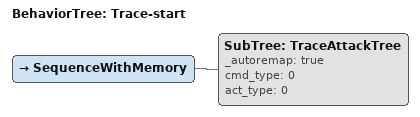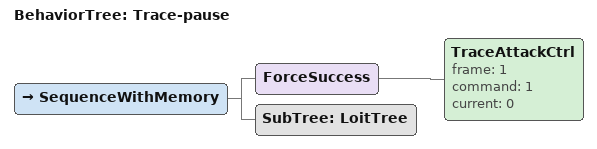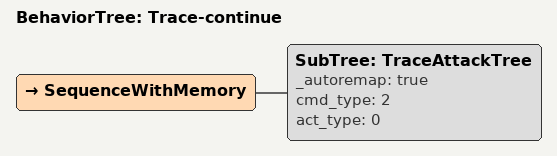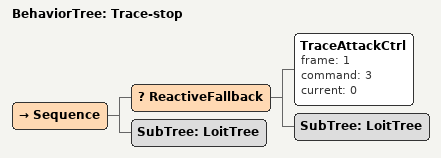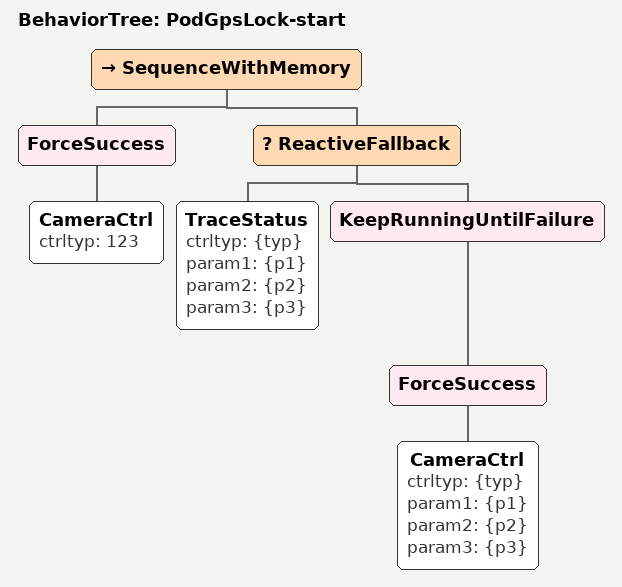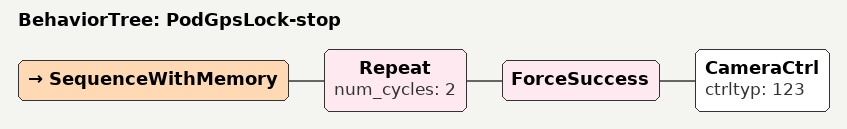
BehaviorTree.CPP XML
<root BTCPP_format="4">

    <BehaviorTree ID="Trace-start">
        <SequenceWithMemory>
            <SubTree ID="TraceAttackTree" _autoremap="true" cmd_type="0" act_type="0" />
        </SequenceWithMemory>
    </BehaviorTree>

    <BehaviorTree ID="Trace-pause">
        <SequenceWithMemory>
            <ForceSuccess>
                <TraceAttackCtrl frame="1" command="1" current="0" />
            </ForceSuccess>
            <SubTree ID="LoitTree" />

        </SequenceWithMemory>
    </BehaviorTree>

    <BehaviorTree ID="Trace-continue">
        <SequenceWithMemory>
           <SubTree ID="TraceAttackTree" _autoremap="true" cmd_type="2" act_type="0" />
        </SequenceWithMemory>
    </BehaviorTree>

    <BehaviorTree ID="Trace-stop">
        <Sequence>
            <ReactiveFallback>
                <TraceAttackCtrl frame="1" command="3" current="0" />
                <SubTree ID="LoitTree" />
            </ReactiveFallback>
            <SubTree ID="LoitTree" />
        </Sequence>
    </BehaviorTree>

    <BehaviorTree ID="PodGpsLock-start">
        <SequenceWithMemory>
            <ForceSuccess>
                <CameraCtrl ctrltyp="123"/>
            </ForceSuccess>
            <ReactiveFallback>
                <TraceStatus  ctrltyp="{typ}" param1="{p1}" param2="{p2}" param3="{p3}"/>
                <KeepRunningUntilFailure>
                    <ForceSuccess>
                        <CameraCtrl ctrltyp="{typ}" param1="{p1}" param2="{p2}" param3="{p3}"/>
                    </ForceSuccess>
                </KeepRunningUntilFailure>
            </ReactiveFallback>
        </SequenceWithMemory>
    </BehaviorTree>

    <BehaviorTree ID="PodGpsLock-stop">
        <SequenceWithMemory>
            <Repeat num_cycles="2" >
            <ForceSuccess>
                <CameraCtrl ctrltyp="123"/>
            </ForceSuccess>
            </Repeat>
        </SequenceWithMemory>
    </BehaviorTree>

</root>
